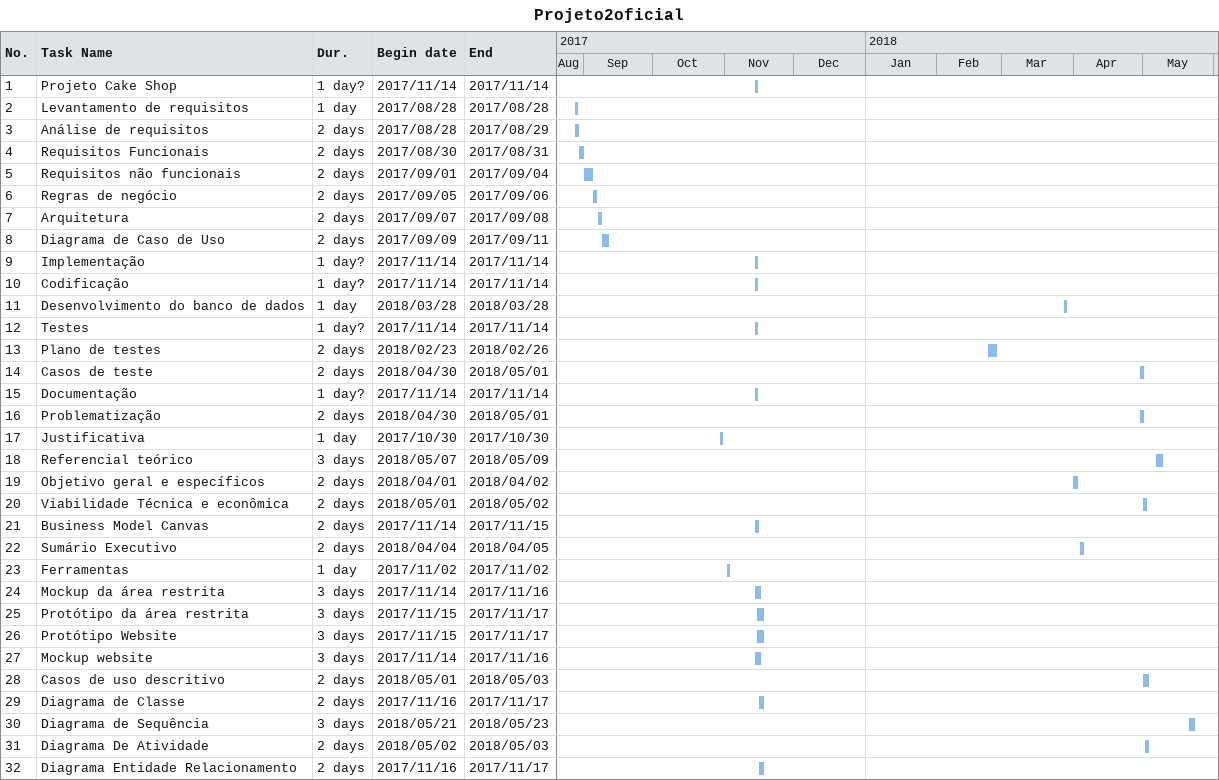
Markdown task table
Projeto2oficial

| ID | Task | Duration | Start | Finish |
|---|---|---|---|---|
| 1 | Projeto Cake Shop | 1d? | 2017-11-14 | 2017-11-14 |
| 2 | Levantamento de requisitos | 1d | 2017-08-28 | 2017-08-28 |
| 3 | Análise de requisitos | 2d | 2017-08-28 | 2017-08-29 |
| 4 | Requisitos Funcionais | 2d | 2017-08-30 | 2017-08-31 |
| 5 | Requisitos não funcionais | 2d | 2017-09-01 | 2017-09-04 |
| 6 | Regras de negócio | 2d | 2017-09-05 | 2017-09-06 |
| 7 | Arquitetura | 2d | 2017-09-07 | 2017-09-08 |
| 8 | Diagrama de Caso de Uso | 2d | 2017-09-09 | 2017-09-11 |
| 9 | Implementação | 1d? | 2017-11-14 | 2017-11-14 |
| 10 | Codificação | 1d? | 2017-11-14 | 2017-11-14 |
| 11 | Desenvolvimento do banco de dados | 1d | 2018-03-28 | 2018-03-28 |
| 12 | Testes | 1d? | 2017-11-14 | 2017-11-14 |
| 13 | Plano de testes | 2d | 2018-02-23 | 2018-02-26 |
| 14 | Casos de teste | 2d | 2018-04-30 | 2018-05-01 |
| 15 | Documentação | 1d? | 2017-11-14 | 2017-11-14 |
| 16 | Problematização | 2d | 2018-04-30 | 2018-05-01 |
| 17 | Justificativa | 1d | 2017-10-30 | 2017-10-30 |
| 18 | Referencial teórico | 3d | 2018-05-07 | 2018-05-09 |
| 19 | Objetivo geral e específicos | 2d | 2018-04-01 | 2018-04-02 |
| 20 | Viabilidade Técnica e econômica | 2d | 2018-05-01 | 2018-05-02 |
| 21 | Business Model Canvas | 2d | 2017-11-14 | 2017-11-15 |
| 22 | Sumário Executivo | 2d | 2018-04-04 | 2018-04-05 |
| 23 | Ferramentas | 1d | 2017-11-02 | 2017-11-02 |
| 24 | Mockup da área restrita | 3d | 2017-11-14 | 2017-11-16 |
| 25 | Protótipo da área restrita | 3d | 2017-11-15 | 2017-11-17 |
| 26 | Protótipo Website | 3d | 2017-11-15 | 2017-11-17 |
| 27 | Mockup website | 3d | 2017-11-14 | 2017-11-16 |
| 28 | Casos de uso descritivo | 2d | 2018-05-01 | 2018-05-03 |
| 29 | Diagrama de Classe | 2d | 2017-11-16 | 2017-11-17 |
| 30 | Diagrama de Sequência | 3d | 2018-05-21 | 2018-05-23 |
| 31 | Diagrama De Atividade | 2d | 2018-05-02 | 2018-05-03 |
| 32 | Diagrama Entidade Relacionamento | 2d | 2017-11-16 | 2017-11-17 |
